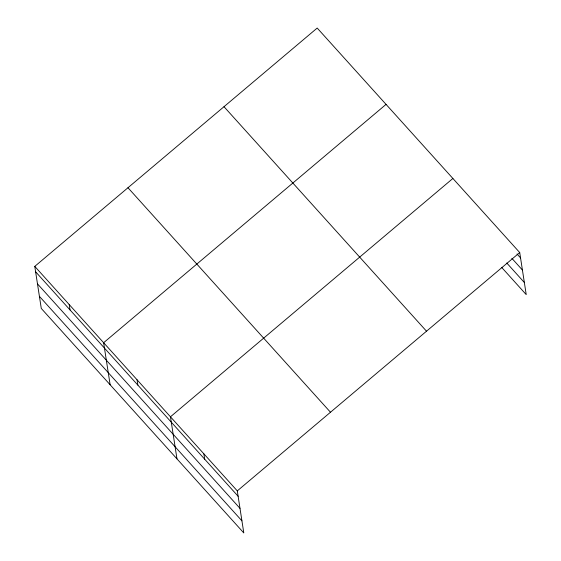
<?xml version="1.0" encoding="UTF-8"?>
<svg xmlns="http://www.w3.org/2000/svg" width="561" height="561" viewBox="0 0 561 561"><rect width="100%" height="100%" fill="white"/><g stroke="black" fill="none" stroke-linecap="round" stroke-linejoin="round"><path stroke-width="0.84" d="M34.775 266.391L237.289 490.889L243.804 532.95L41.283 308.452L34.775 266.391L317.196 28.05L519.717 252.548L526.225 294.609L501.604 267.317M386.052 104.381L103.631 342.722L110.138 384.783M452.888 178.461L170.46 416.802L176.974 458.863M237.289 490.889L519.717 252.548M517.032 254.021L520.545 257.92M511.87 258.333L522.424 270.03M506.765 263.004L524.353 282.506M224 106.702L426.514 331.2M127.971 187.739L330.492 412.237M35.602 271.762L238.123 496.261M37.482 283.873L239.996 508.371M39.41 296.348L241.931 520.846M203.874 453.849L204.709 459.221M137.045 379.762L137.873 385.134M69.199 304.553L70.034 309.931"/></g></svg>
